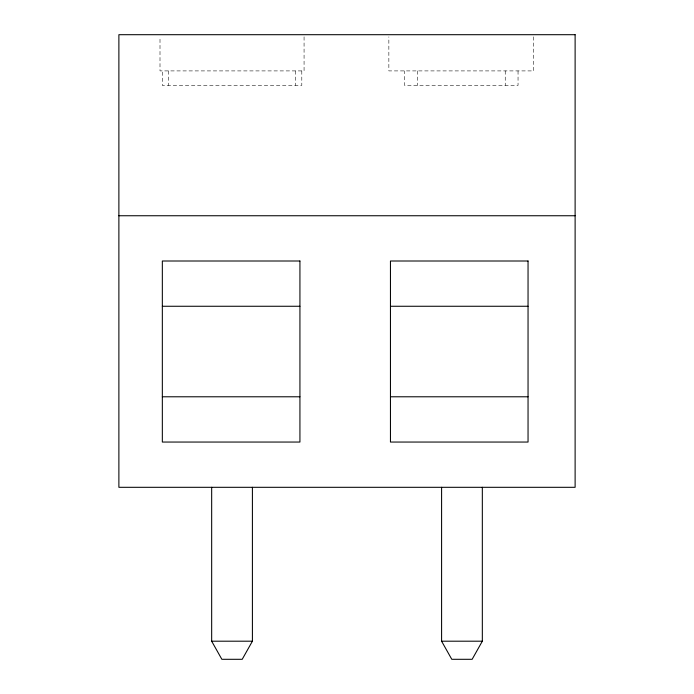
<?xml version="1.0" encoding="UTF-8"?>
<svg xmlns="http://www.w3.org/2000/svg" width="694" height="694" viewBox="0 0 694 694"><rect width="100%" height="100%" fill="white"/><g stroke="black" fill="none" stroke-linecap="round" stroke-linejoin="round"><path stroke-width="0.52" stroke-dasharray="3.47 2.6" d="M533.695 36.834L533.695 70.909L388.857 70.909L388.857 36.834M518.045 70.909L518.045 85.388L404.515 85.388L404.515 70.909M505.241 70.909L505.241 85.388M417.311 70.909L417.311 85.388M304.067 36.834L304.067 70.909L160.002 70.909L160.002 36.834M301.803 70.909L301.803 85.388L162.266 85.388L162.266 70.909M295.349 70.909L295.349 85.388M168.729 70.909L168.729 85.388"/><path stroke-width="1.04" d="M252.408 487.309L252.408 641.195L242.223 659.3L221.854 659.3L211.67 641.195L211.67 487.309M482.33 487.309L482.33 641.195L472.146 659.3L451.777 659.3L441.592 641.195L441.592 487.309M118.882 215.747L575.118 215.747M162.335 306.262L299.929 306.262M390.453 306.262L528.047 306.262M162.335 396.786L299.929 396.786M390.453 396.786L528.047 396.786M211.67 641.195L252.408 641.195M441.592 641.195L482.33 641.195M575.118 34.7L118.882 34.7L118.882 487.309L575.118 487.309L575.118 34.7M299.929 261.005L162.335 261.005L162.335 442.052L299.929 442.052L299.929 261.005M528.047 261.005L390.453 261.005L390.453 442.052L528.047 442.052L528.047 261.005"/></g></svg>
